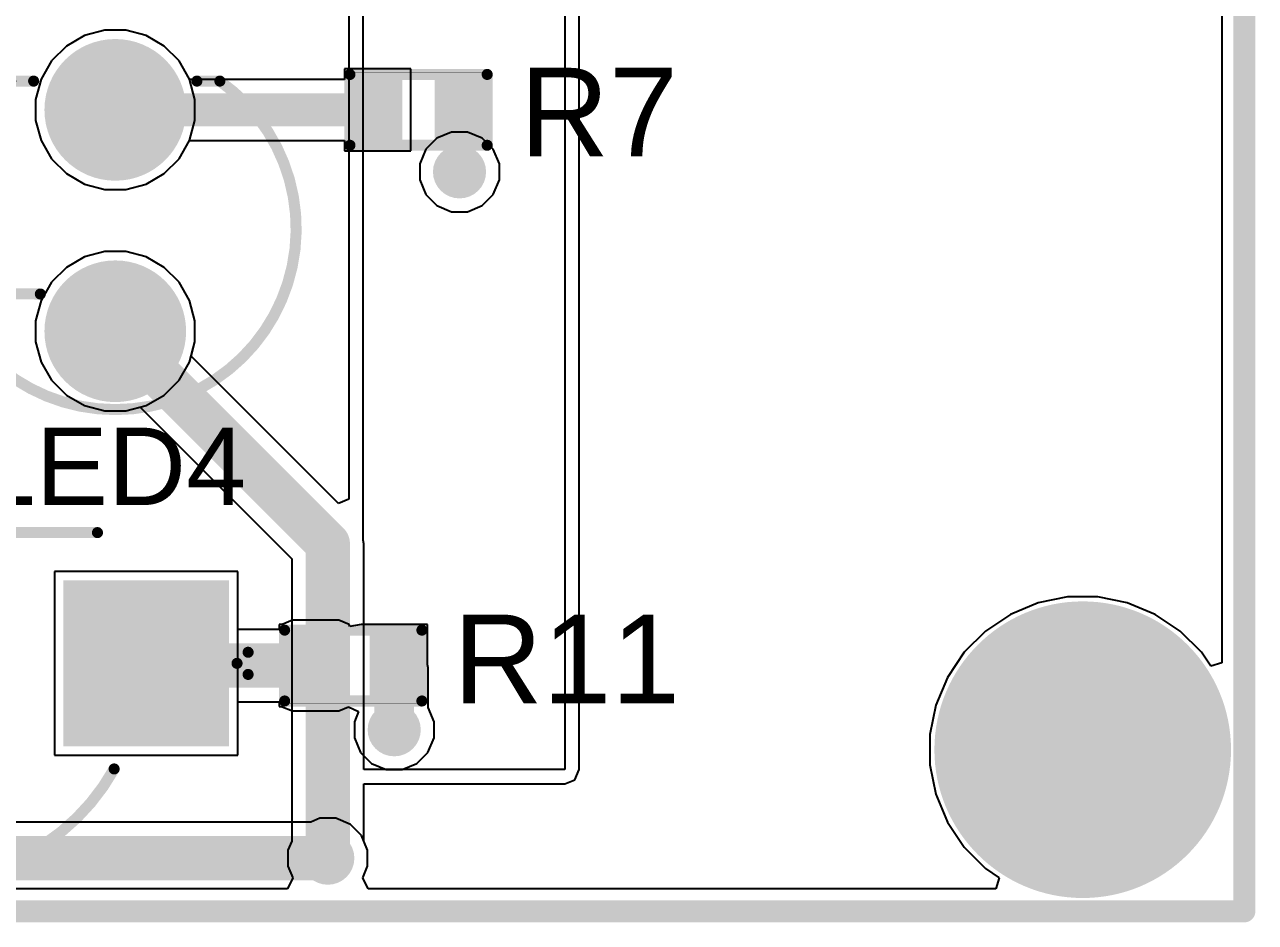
# Model space of a CAD drawing. Header units: millimetres. Extents: x -6.2 to 75.6, y -2 to 69.2.
# Drawn here: x 61.49 to 75.62, y -1.98 to 8.32 of the extents above; entities that cross this region are included whole.
import ezdxf

# ---------------------------------------------------------------- set-up
doc = ezdxf.new("R2010")
doc.units = ezdxf.units.MM
for name, color, linetype in [('BottomLayer', 5, 'Continuous'), ('BottomSolder', 6, 'Continuous'), ('Mechanical2', 216, 'Continuous'), ('MultiLayer', 9, 'Continuous'), ('PadHoleLayer', 156, 'Continuous'), ('TopLayer', 1, 'Continuous'), ('TopOverlay', 2, 'Continuous'), ('TopPaste', 8, 'Continuous'), ('TopSolder', 216, 'Continuous'), ('ViaHoleLayer', 16, 'Continuous')]:
    doc.layers.add(name, color=color, linetype=linetype)
doc.styles.add('Arial', font='arial.ttf', dxfattribs={"height": 0.2})

# ---------------------------------------------------------------- blocks, each defined once
blk = doc.blocks.new('TO_92_3L_26')
at = {"layer": 'BottomLayer'}
blk.add_hatch(color=5, dxfattribs=at).paths.add_polyline_path([(-1.6400018, 0.8999982), (-1.6400018, -0.8999982), (-3.4399982, -0.8999982), (-3.4399982, 0.8999982)])
h = blk.add_hatch(color=5, dxfattribs=at)
edge = h.paths.add_edge_path()
edge.add_arc((0, 0), 0.8999982, 0, 360)
h = blk.add_hatch(color=5, dxfattribs=at)
edge = h.paths.add_edge_path()
edge.add_arc((2.54, 0), 0.8999982, 0, 360)
at = {"layer": 'BottomSolder'}
blk.add_hatch(color=6, dxfattribs=at).paths.add_polyline_path([(-1.5892018, 0.9507981999999999), (-1.5892018, -0.9507981999999999), (-3.4907982, -0.9507981999999999), (-3.4907982, 0.9507981999999999)])
h = blk.add_hatch(color=6, dxfattribs=at)
edge = h.paths.add_edge_path()
edge.add_arc((0, 0), 0.9507981999999999, 0, 360)
h = blk.add_hatch(color=6, dxfattribs=at)
edge = h.paths.add_edge_path()
edge.add_arc((2.54, 0), 0.9507981999999999, 0, 360)
at = {"layer": 'MultiLayer'}
blk.add_hatch(color=9, dxfattribs=at).paths.add_polyline_path([(-1.6400018, 0.8999982), (-1.6400018, -0.8999982), (-3.4399982, -0.8999982), (-3.4399982, 0.8999982)])
h = blk.add_hatch(color=9, dxfattribs=at)
edge = h.paths.add_edge_path()
edge.add_arc((0, 0), 0.8999982, 0, 360)
h = blk.add_hatch(color=9, dxfattribs=at)
edge = h.paths.add_edge_path()
edge.add_arc((2.54, 0), 0.8999982, 0, 360)
at = {"layer": 'PadHoleLayer'}
h = blk.add_hatch(color=156, dxfattribs=at)
edge = h.paths.add_edge_path()
edge.add_arc((-2.54, 0), 0.499999, 0, 360)
h = blk.add_hatch(color=156, dxfattribs=at)
edge = h.paths.add_edge_path()
edge.add_arc((0, 0), 0.499999, 0, 360)
h = blk.add_hatch(color=156, dxfattribs=at)
edge = h.paths.add_edge_path()
edge.add_arc((2.54, 0), 0.499999, 0, 360)
at = {"layer": 'TopLayer'}
blk.add_hatch(color=1, dxfattribs=at).paths.add_polyline_path([(-1.6400018, 0.8999982), (-1.6400018, -0.8999982), (-3.4399982, -0.8999982), (-3.4399982, 0.8999982)])
h = blk.add_hatch(color=1, dxfattribs=at)
edge = h.paths.add_edge_path()
edge.add_arc((0, 0), 0.8999982, 0, 360)
h = blk.add_hatch(color=1, dxfattribs=at)
edge = h.paths.add_edge_path()
edge.add_arc((2.54, 0), 0.8999982, 0, 360)
at = {"layer": 'TopSolder'}
blk.add_hatch(color=216, dxfattribs=at).paths.add_polyline_path([(-1.5892018, 0.9507981999999999), (-1.5892018, -0.9507981999999999), (-3.4907982, -0.9507981999999999), (-3.4907982, 0.9507981999999999)])
h = blk.add_hatch(color=216, dxfattribs=at)
edge = h.paths.add_edge_path()
edge.add_arc((0, 0), 0.9507981999999999, 0, 360)
h = blk.add_hatch(color=216, dxfattribs=at)
edge = h.paths.add_edge_path()
edge.add_arc((2.54, 0), 0.9507981999999999, 0, 360)
at = {"layer": 'TopOverlay', "const_width": 0.127}
blk.add_lwpolyline([(-2.17146886, 1.211453, -0.579691383645761), (2.14376, 1.25983746)], format="xyb", dxfattribs=at)
at = {"layer": 'TopOverlay', "const_width": 0.0635}
for points in [[(-2.20321886, 1.211453, 1), (-2.13971886, 1.211453, 1)], [(2.11201, 1.25983746, 1), (2.17551, 1.25983746, 1)], [(-3.740149999999999, 0.127, 1), (-3.67665, 0.127, 1)], [(-3.740149999999999, 0.127, 1), (-3.67665, 0.127, 1)], [(-3.61315, 0, 1), (-3.54965, 0, 1)], [(-3.61315, 0, 1), (-3.54965, 0, 1)], [(-3.740149999999999, -0.127, 1), (-3.67665, -0.127, 1)], [(-3.740149999999999, -0.127, 1), (-3.67665, -0.127, 1)], [(-2.01168, -1.49987, 1), (-1.94818, -1.49987, 1)], [(1.94818, -1.49987, 1), (2.01168, -1.49987, 1)]]:
    blk.add_lwpolyline(points, format="xyb", close=True, dxfattribs=at)
at = {"layer": 'TopOverlay', "const_width": 0.127}
for points in [[(-3.581399999999999, 0), (-3.7084, 0.127)], [(-3.7084, 0.127), (-3.7084, -0.127)], [(-3.581399999999999, 0), (-3.7084, -0.127)], [(1.97993, -1.49987), (-1.97993, -1.49987)]]:
    blk.add_lwpolyline(points, dxfattribs=at)
blk = doc.blocks.new('TH_LED_R___3MM_33')
at = {"layer": 'BottomLayer'}
h = blk.add_hatch(color=5, dxfattribs=at)
edge = h.paths.add_edge_path()
edge.add_arc((-1.2699746, 0), 0.7619999999999999, 0, 360)
h = blk.add_hatch(color=5, dxfattribs=at)
edge = h.paths.add_edge_path()
edge.add_arc((1.2700254, 0), 0.7619999999999999, 0, 360)
at = {"layer": 'BottomSolder'}
h = blk.add_hatch(color=6, dxfattribs=at)
edge = h.paths.add_edge_path()
edge.add_arc((-1.2699746, 0), 0.8128, 0, 360)
h = blk.add_hatch(color=6, dxfattribs=at)
edge = h.paths.add_edge_path()
edge.add_arc((1.2700254, 0), 0.8128, 0, 360)
at = {"layer": 'MultiLayer'}
h = blk.add_hatch(color=9, dxfattribs=at)
edge = h.paths.add_edge_path()
edge.add_arc((-1.2699746, 0), 0.7619999999999999, 0, 360)
h = blk.add_hatch(color=9, dxfattribs=at)
edge = h.paths.add_edge_path()
edge.add_arc((1.2700254, 0), 0.7619999999999999, 0, 360)
at = {"layer": 'PadHoleLayer'}
h = blk.add_hatch(color=156, dxfattribs=at)
edge = h.paths.add_edge_path()
edge.add_arc((-1.27, 0), 0.4500118, 0, 360)
h = blk.add_hatch(color=156, dxfattribs=at)
edge = h.paths.add_edge_path()
edge.add_arc((1.27, 0), 0.4500118, 0, 360)
at = {"layer": 'TopLayer'}
h = blk.add_hatch(color=1, dxfattribs=at)
edge = h.paths.add_edge_path()
edge.add_arc((-1.2699746, 0), 0.7619999999999999, 0, 360)
h = blk.add_hatch(color=1, dxfattribs=at)
edge = h.paths.add_edge_path()
edge.add_arc((1.2700254, 0), 0.7619999999999999, 0, 360)
at = {"layer": 'TopSolder'}
h = blk.add_hatch(color=216, dxfattribs=at)
edge = h.paths.add_edge_path()
edge.add_arc((-1.2699746, 0), 0.8128, 0, 360)
h = blk.add_hatch(color=216, dxfattribs=at)
edge = h.paths.add_edge_path()
edge.add_arc((1.2700254, 0), 0.8128, 0, 360)
at = {"layer": 'TopOverlay', "const_width": 0.127}
blk.add_lwpolyline([(1.60004506, -1.1999976, -3.140746211990423), (1.60004506, 1.1999976)], format="xyb", dxfattribs=at)
for points in [[(-0.8335009999999998, 1.6802735), (-0.842899, 0.8597265000000001)], [(-1.2484735, 1.274699), (-0.4279265, 1.265301)], [(1.6000476, 1.1999976), (1.6000476, 0.9365488)], [(1.6000476, -0.9365488), (1.6000476, -1.1999976)]]:
    blk.add_lwpolyline(points, dxfattribs=at)
at = {"layer": 'TopOverlay', "const_width": 0.0635}
for points in [[(-0.8652509999999999, 1.6802735, 1), (-0.801751, 1.6802735, 1)], [(-1.2802235, 1.274699, 1), (-1.2167235, 1.274699, 1)], [(-0.4596764999999999, 1.265301, 1), (-0.3961765, 1.265301, 1)], [(1.56829506, 1.1999976, 1), (1.63179506, 1.1999976, 1)], [(1.5682976, 1.1999976, 1), (1.6317976, 1.1999976, 1)], [(1.5682976, 0.9365488, 1), (1.6317976, 0.9365488, 1)], [(-0.874649, 0.8597265000000001, 1), (-0.8111489999999999, 0.8597265000000001, 1)], [(1.5682976, -0.9365488, 1), (1.6317976, -0.9365488, 1)], [(1.56829506, -1.1999976, 1), (1.63179506, -1.1999976, 1)], [(1.5682976, -1.1999976, 1), (1.6317976, -1.1999976, 1)]]:
    blk.add_lwpolyline(points, format="xyb", close=True, dxfattribs=at)
blk = doc.blocks.new('R___0402_41')
at = {"layer": 'TopLayer'}
for points in [[(-0.6985, -0.3175), (-0.6985, 0.3175), (-0.2412999999999999, 0.3175), (-0.2413, -0.3175)], [(0.2412999999999999, -0.3175), (0.2413, 0.3175), (0.6985, 0.3175), (0.6985, -0.3175)]]:
    blk.add_hatch(color=1, dxfattribs=at).paths.add_polyline_path(points)
at = {"layer": 'TopPaste'}
for points in [[(-0.6985, -0.3175), (-0.6985, 0.3175), (-0.2412999999999999, 0.3175), (-0.2413, -0.3175)], [(0.2412999999999999, -0.3175), (0.2413, 0.3175), (0.6985, 0.3175), (0.6985, -0.3175)]]:
    blk.add_hatch(color=8, dxfattribs=at).paths.add_polyline_path(points)
at = {"layer": 'TopSolder'}
for points in [[(-0.75350116, -0.37250116), (-0.75350116, 0.37250116), (-0.1862988399999999, 0.37250116), (-0.18629884, -0.37250116)], [(0.1862988399999999, -0.37250116), (0.18629884, 0.37250116), (0.75350116, 0.37250116), (0.75350116, -0.37250116)]]:
    blk.add_hatch(color=216, dxfattribs=at).paths.add_polyline_path(points)
at = {"layer": 'TopOverlay'}
for points, const_width in [([(-0.7874, 0.4064), (0.7874, 0.4064)], 0.127), ([(-0.7874, -0.4064), (-0.7874, 0.4064)], 0.127), ([(0.7874, -0.4064), (0.7874, 0.4064)], 0.127), ([(-0.7874, -0.4064), (0.7874, -0.4064)], 0.127), ([(-0.8128, -0.4318), (0.8128, -0.4318)], 0.0032258)]:
    blk.add_lwpolyline(points, dxfattribs=dict(at, const_width=const_width))
for points, const_width in [([(-0.8191499999999999, 0.4064, 1), (-0.7556499999999999, 0.4064, 1)], 0.0635), ([(-0.8191499999999999, 0.4064, 1), (-0.7556499999999999, 0.4064, 1)], 0.0635), ([(0.7556499999999999, 0.4064, 1), (0.8191499999999999, 0.4064, 1)], 0.0635), ([(0.7556499999999999, 0.4064, 1), (0.8191499999999999, 0.4064, 1)], 0.0635), ([(-0.8191499999999999, -0.4064, 1), (-0.7556499999999999, -0.4064, 1)], 0.0635), ([(-0.8191499999999999, -0.4064, 1), (-0.7556499999999999, -0.4064, 1)], 0.0635), ([(0.7556499999999999, -0.4064, 1), (0.8191499999999999, -0.4064, 1)], 0.0635), ([(0.7556499999999999, -0.4064, 1), (0.8191499999999999, -0.4064, 1)], 0.0635), ([(-0.81360518, -0.4318, 1), (-0.8119948199999999, -0.4318, 1)], 0.0016129), ([(0.8119948199999999, -0.4318, 1), (0.81360518, -0.4318, 1)], 0.0016129)]:
    blk.add_lwpolyline(points, format="xyb", close=True, dxfattribs=dict(at, const_width=const_width))
blk = doc.blocks.new('R___0402_45')
at = {"layer": 'TopLayer'}
for points in [[(-0.6985, -0.3175), (-0.6985, 0.3175), (-0.2412999999999999, 0.3175), (-0.2413, -0.3175)], [(0.2412999999999999, -0.3175), (0.2413, 0.3175), (0.6985, 0.3175), (0.6985, -0.3175)]]:
    blk.add_hatch(color=1, dxfattribs=at).paths.add_polyline_path(points)
at = {"layer": 'TopPaste'}
for points in [[(-0.6985, -0.3175), (-0.6985, 0.3175), (-0.2412999999999999, 0.3175), (-0.2413, -0.3175)], [(0.2412999999999999, -0.3175), (0.2413, 0.3175), (0.6985, 0.3175), (0.6985, -0.3175)]]:
    blk.add_hatch(color=8, dxfattribs=at).paths.add_polyline_path(points)
at = {"layer": 'TopSolder'}
for points in [[(-0.75350116, -0.37250116), (-0.75350116, 0.37250116), (-0.1862988399999999, 0.37250116), (-0.18629884, -0.37250116)], [(0.1862988399999999, -0.37250116), (0.18629884, 0.37250116), (0.75350116, 0.37250116), (0.75350116, -0.37250116)]]:
    blk.add_hatch(color=216, dxfattribs=at).paths.add_polyline_path(points)
at = {"layer": 'TopOverlay'}
for points, const_width in [([(-0.7874, 0.4064), (-0.7874, -0.4064)], 0.127), ([(0.7874, 0.4064), (-0.7874, 0.4064)], 0.127), ([(0.7874, 0.4064), (0.7874, -0.4064)], 0.127), ([(0.7874, -0.4064), (-0.7874, -0.4064)], 0.127), ([(0.8128, -0.4318), (-0.8128, -0.4318)], 0.0032258)]:
    blk.add_lwpolyline(points, dxfattribs=dict(at, const_width=const_width))
for points, const_width in [([(-0.8191499999999999, 0.4064, 1), (-0.7556499999999999, 0.4064, 1)], 0.0635), ([(-0.8191499999999999, 0.4064, 1), (-0.7556499999999999, 0.4064, 1)], 0.0635), ([(0.7556499999999999, 0.4064, 1), (0.8191499999999999, 0.4064, 1)], 0.0635), ([(0.7556499999999999, 0.4064, 1), (0.8191499999999999, 0.4064, 1)], 0.0635), ([(-0.8191499999999999, -0.4064, 1), (-0.7556499999999999, -0.4064, 1)], 0.0635), ([(-0.8191499999999999, -0.4064, 1), (-0.7556499999999999, -0.4064, 1)], 0.0635), ([(0.7556499999999999, -0.4064, 1), (0.8191499999999999, -0.4064, 1)], 0.0635), ([(0.7556499999999999, -0.4064, 1), (0.8191499999999999, -0.4064, 1)], 0.0635), ([(-0.81360518, -0.4318, 1), (-0.8119948199999999, -0.4318, 1)], 0.0016129), ([(0.8119948199999999, -0.4318, 1), (0.81360518, -0.4318, 1)], 0.0016129)]:
    blk.add_lwpolyline(points, format="xyb", close=True, dxfattribs=dict(at, const_width=const_width))

msp = doc.modelspace()

# ---------------------------------------------------------------- hatches: boundary and pattern name
at = {"layer": 'BottomLayer'}
h = msp.add_hatch(color=5, dxfattribs=at)
edge = h.paths.add_edge_path()
edge.add_arc((66.48451016, 6.6294), 0.3048, 0, 360)
h = msp.add_hatch(color=5, dxfattribs=at)
edge = h.paths.add_edge_path()
edge.add_arc((73.63459999999999, 0), 1.59999934, 0, 360)
h = msp.add_hatch(color=5, dxfattribs=at)
edge = h.paths.add_edge_path()
edge.add_arc((65.73521016, 0.2286), 0.3048, 0, 360)
h = msp.add_hatch(color=5, dxfattribs=at)
edge = h.paths.add_edge_path()
edge.add_arc((64.97321016, -1.2446), 0.3048, 0, 360)
at = {"layer": 'BottomSolder'}
h = msp.add_hatch(color=6, dxfattribs=at)
edge = h.paths.add_edge_path()
edge.add_arc((73.63459999999999, 0), 1.70159934, 0, 360)
at = {"layer": 'MultiLayer'}
h = msp.add_hatch(color=9, dxfattribs=at)
edge = h.paths.add_edge_path()
edge.add_arc((73.63459999999999, 0), 1.59999934, 0, 360)
at = {"layer": 'PadHoleLayer'}
h = msp.add_hatch(color=156, dxfattribs=at)
edge = h.paths.add_edge_path()
edge.add_arc((73.63459999999999, 0), 1.10000034, 0, 360)
at = {"layer": 'TopLayer'}
h = msp.add_hatch(color=1, dxfattribs=at)
edge = h.paths.add_edge_path()
edge.add_arc((66.48451016, 6.6294), 0.3048, 0, 360)
h = msp.add_hatch(color=1, dxfattribs=at)
edge = h.paths.add_edge_path()
edge.add_arc((73.63459999999999, 0), 1.59999934, 0, 360)
msp.add_hatch(color=1, dxfattribs=at).paths.add_polyline_path([(64.56681016, 0.6096), (65.10021015999999, 0.6096), (65.10021015999999, 1.3208), (64.56681016, 1.3208)])
h = msp.add_hatch(color=1, dxfattribs=at)
edge = h.paths.add_edge_path()
edge.add_arc((65.73521016, 0.2286), 0.3048, 0, 360)
h = msp.add_hatch(color=1, dxfattribs=at)
edge = h.paths.add_edge_path()
edge.add_arc((64.97321016, -1.2446), 0.3048, 0, 360)
at = {"layer": 'TopSolder'}
h = msp.add_hatch(color=216, dxfattribs=at)
edge = h.paths.add_edge_path()
edge.add_arc((73.63459999999999, 0), 1.70159934, 0, 360)
at = {"layer": 'ViaHoleLayer'}
h = msp.add_hatch(color=16, dxfattribs=at)
edge = h.paths.add_edge_path()
edge.add_arc((66.48451016, 6.6294), 0.1524, 0, 360)
h = msp.add_hatch(color=16, dxfattribs=at)
edge = h.paths.add_edge_path()
edge.add_arc((65.73521016, 0.2286), 0.1524, 0, 360)
h = msp.add_hatch(color=16, dxfattribs=at)
edge = h.paths.add_edge_path()
edge.add_arc((64.97321016, -1.2446), 0.1524, 0, 360)

# ---------------------------------------------------------------- linework, layer by layer
at = {"layer": 'BottomLayer'}
for p, q in [((75.22984699999999, 57.52620956), (75.22983683999999, 0.9953879)), ((67.691, 16.58619492), (67.691, -0.2286)), ((67.85595776, -0.2286), (67.85595776, 16.58619492)), ((65.37961016, 2.40225834), (65.37961016, 13.8938)), ((65.21465239999999, 13.72884224), (65.21465239999999, 2.87271714)), ((62.18186446, 8.192709039999999), (61.97335585999999, 8.072325739999998)), ((62.41442686, 8.2550254), (62.18186446, 8.192709039999999)), ((62.65519345999999, 8.2550254), (62.41442686, 8.2550254)), ((62.88775585999999, 8.192709039999999), (62.65519345999999, 8.2550254)), ((63.09626446, 8.072325739999998), (62.88775585999999, 8.192709039999999)), ((61.97335585999999, 8.072325739999998), (61.80310982, 7.902079699999999)), ((63.2665105, 7.902079699999999), (63.09626446, 8.072325739999998)), ((61.80310982, 7.902079699999999), (61.68272652, 7.6935711)), ((63.3868938, 7.6935711), (63.2665105, 7.902079699999999)), ((61.68272652, 7.6935711), (61.62041016, 7.4610087)), ((63.44921016, 7.4610087), (63.3868938, 7.6935711)), ((61.62041016, 7.4610087), (61.62041016, 7.220242099999999)), ((63.44921016, 7.220242099999999), (63.44921016, 7.4610087)), ((61.62041016, 7.220242099999999), (61.68272652, 6.987679699999999)), ((63.3868938, 6.987679699999999), (63.44921016, 7.220242099999999)), ((66.39356799999999, 7.086600000000001), (66.22552668, 7.01699384)), ((66.57545232, 7.086600000000001), (66.39356799999999, 7.086600000000001)), ((66.74349364, 7.01699384), (66.57545232, 7.086600000000001)), ((61.68272652, 6.987679699999999), (61.80310982, 6.779171099999999)), ((63.2665105, 6.779171099999999), (63.3868938, 6.987679699999999)), ((66.22552668, 7.01699384), (66.09691632, 6.88838348)), ((66.87210400000001, 6.88838348), (66.74349364, 7.01699384)), ((61.80310982, 6.779171099999999), (61.97335585999999, 6.608925059999999)), ((63.09626446, 6.608925059999999), (63.2665105, 6.779171099999999)), ((66.09691632, 6.88838348), (66.02731016, 6.72034216)), ((66.94171016, 6.72034216), (66.87210400000001, 6.88838348)), ((66.02731016, 6.72034216), (66.02731016, 6.53845784)), ((66.94171016, 6.53845784), (66.94171016, 6.72034216)), ((61.97335585999999, 6.608925059999999), (62.18186446, 6.48854176)), ((62.88775585999999, 6.48854176), (63.09626446, 6.608925059999999)), ((66.02731016, 6.53845784), (66.09691632, 6.37041652)), ((66.87210400000001, 6.37041652), (66.94171016, 6.53845784)), ((62.18186446, 6.48854176), (62.41442686, 6.426225399999999)), ((62.41442686, 6.426225399999999), (62.65519345999999, 6.426225399999999)), ((62.65519345999999, 6.426225399999999), (62.88775585999999, 6.48854176)), ((66.09691632, 6.37041652), (66.22552668, 6.241806159999999)), ((66.74349364, 6.241806159999999), (66.87210400000001, 6.37041652)), ((66.22552668, 6.241806159999999), (66.39356799999999, 6.172199999999999)), ((66.57545232, 6.172199999999999), (66.74349364, 6.241806159999999)), ((66.39356799999999, 6.172199999999999), (66.57545232, 6.172199999999999)), ((62.18186446, 5.65270904), (61.97335585999999, 5.53232574)), ((62.41442686, 5.7150254), (62.18186446, 5.65270904)), ((62.65519345999999, 5.7150254), (62.41442686, 5.7150254)), ((62.88775585999999, 5.65270904), (62.65519345999999, 5.7150254)), ((63.09626446, 5.53232574), (62.88775585999999, 5.65270904)), ((61.97335585999999, 5.53232574), (61.80310982, 5.3620797)), ((63.2665105, 5.3620797), (63.09626446, 5.53232574)), ((61.80310982, 5.3620797), (61.68272652, 5.1535711)), ((63.3868938, 5.1535711), (63.2665105, 5.3620797)), ((61.68272652, 5.1535711), (61.62041016, 4.9210087)), ((63.44921016, 4.9210087), (63.3868938, 5.1535711)), ((61.62041016, 4.9210087), (61.62041016, 4.680242099999999)), ((63.44921016, 4.680242099999999), (63.44921016, 4.9210087)), ((61.62041016, 4.680242099999999), (61.68272652, 4.4476797)), ((63.40525038, 4.516183499999999), (63.44921016, 4.680242099999999)), ((61.68272652, 4.4476797), (61.80310982, 4.2391711)), ((65.09731964, 2.82411424), (63.40525038, 4.516183499999999)), ((61.80310982, 4.2391711), (61.97335585999999, 4.06892506)), ((61.97335585999999, 4.06892506), (62.18186446, 3.948541759999999)), ((62.18186446, 3.948541759999999), (62.41442686, 3.8862254)), ((62.41442686, 3.8862254), (62.65519345999999, 3.8862254)), ((62.65519345999999, 3.8862254), (62.81925206, 3.93018518)), ((62.81925206, 3.93018518), (64.55884726000001, 2.19058998)), ((65.21465239999999, 2.87271714), (65.09731964, 2.82411424)), ((65.38757306, 2.3622254), (65.37961016, 2.40225834)), ((65.38757306, -0.2286), (65.38757306, 2.3622254)), ((64.55884726000001, 2.19058998), (64.55884726000001, -1.05024174)), ((63.94280835999999, 2.0429982), (61.83801196, 2.0429982)), ((61.83801196, 2.0429982), (61.83801196, -0.06179819999999999)), ((63.94280835999999, -0.06179819999999999), (63.94280835999999, 2.0429982)), ((73.46200445999999, 1.75239934), (73.12344531999999, 1.68505632)), ((73.80719554, 1.75239934), (73.46200445999999, 1.75239934)), ((74.14575468, 1.68505632), (73.80719554, 1.75239934)), ((73.12344531999999, 1.68505632), (72.80452799999999, 1.552956)), ((74.464672, 1.552956), (74.14575468, 1.68505632)), ((72.80452799999999, 1.552956), (72.51751053999999, 1.36117584)), ((74.75168946, 1.36117584), (74.464672, 1.552956)), ((72.51751053999999, 1.36117584), (72.27342415999999, 1.11708946)), ((74.99577584, 1.11708946), (74.75168946, 1.36117584)), ((72.27342415999999, 1.11708946), (72.081644, 0.8300719999999999)), ((75.10283684, 0.9568637199999999), (74.99577584, 1.11708946)), ((75.22983683999999, 0.9953879), (75.10283684, 0.9568637199999999)), ((72.081644, 0.8300719999999999), (71.94954368, 0.51115468)), ((71.94954368, 0.51115468), (71.88220066, 0.17259554)), ((71.88220066, 0.17259554), (71.88220066, -0.17259554)), ((61.83801196, -0.06179819999999999), (63.94280835999999, -0.06179819999999999)), ((67.691, -0.2286), (65.38757306, -0.2286)), ((67.80764187999999, -0.34524188), (67.85595776, -0.2286)), ((71.88220066, -0.17259554), (71.94954368, -0.51115468)), ((65.38757306, -1.05024174), (65.38757306, -0.39355776)), ((65.38757306, -0.39355776), (67.691, -0.39355776)), ((67.691, -0.39355776), (67.80764187999999, -0.34524188)), ((71.94954368, -0.51115468), (72.081644, -0.8300719999999999)), ((72.081644, -0.8300719999999999), (72.27342415999999, -1.11708946)), ((64.55884726000001, -1.05024174), (64.51601016, -1.15365784)), ((65.43041016, -1.15365784), (65.38757306, -1.05024174)), ((72.27342415999999, -1.11708946), (72.51751053999999, -1.36117584)), ((64.51601016, -1.15365784), (64.51601016, -1.33554216)), ((65.43041016, -1.33554216), (65.43041016, -1.15365784)), ((64.51601016, -1.33554216), (64.57097322, -1.4682343)), ((65.3754471, -1.4682343), (65.43041016, -1.33554216)), ((72.51751053999999, -1.36117584), (72.67773627999999, -1.46823684)), ((64.57097322, -1.4682343), (64.51133401999999, -1.59523684)), ((65.4350863, -1.59523684), (65.3754471, -1.4682343)), ((72.67773627999999, -1.46823684), (72.63920956, -1.59523684)), ((64.51133401999999, -1.59523684), (0.9953904399999999, -1.59523684)), ((72.63920956, -1.59523684), (65.4350863, -1.59523684))]:
    msp.add_line(p, q, dxfattribs=at)
at = {"layer": 'BottomLayer', "const_width": 0.508}
for points in [[(62.53481016, 4.8006), (62.53483556, 4.8006)], [(62.53483556, 4.8006), (64.97321016, 2.3622254)], [(64.97321016, -1.2446), (64.97321016, 2.3622254)]]:
    msp.add_lwpolyline(points, dxfattribs=at)
at = {"layer": 'BottomLayer', "const_width": 0.254}
for points in [[(62.40781016, 4.8006, 1), (62.66181015999999, 4.8006, 1)], [(62.40783555999999, 4.8006, 1), (62.66183556, 4.8006, 1)], [(62.40783555999999, 4.8006, 1), (62.66183556, 4.8006, 1)], [(64.84621016, 2.3622254, 1), (65.10021015999999, 2.3622254, 1)], [(64.84621016, 2.3622254, 1), (65.10021015999999, 2.3622254, 1)], [(64.84621016, -1.2446, 1), (65.10021015999999, -1.2446, 1)]]:
    msp.add_lwpolyline(points, format="xyb", close=True, dxfattribs=at)
at = {"layer": 'Mechanical2', "const_width": 0.254}
for points in [[(75.4888, -1.8542), (75.48881016, 60.37579999999999)], [(-1.8542, -1.8542), (75.4888, -1.8542)]]:
    msp.add_lwpolyline(points, dxfattribs=at)
at = {"layer": 'Mechanical2', "const_width": 0.127}
msp.add_lwpolyline([(75.4253, -1.8542, 1), (75.55229999999999, -1.8542, 1)], format="xyb", close=True, dxfattribs=at)
msp.add_lwpolyline([(75.4253, -1.8542, 1), (75.55229999999999, -1.8542, 1)], format="xyb", close=True, dxfattribs=at)
at = {"layer": 'TopLayer'}
for p, q in [((75.22984699999999, 57.52620956), (75.22983683999999, 0.9953879)), ((62.18186446, 8.192709039999999), (61.97335585999999, 8.072325739999998)), ((62.41442686, 8.2550254), (62.18186446, 8.192709039999999)), ((62.65519345999999, 8.2550254), (62.41442686, 8.2550254)), ((62.88775585999999, 8.192709039999999), (62.65519345999999, 8.2550254)), ((63.09626446, 8.072325739999998), (62.88775585999999, 8.192709039999999)), ((61.97335585999999, 8.072325739999998), (61.80310982, 7.902079699999999)), ((63.2665105, 7.902079699999999), (63.09626446, 8.072325739999998)), ((61.80310982, 7.902079699999999), (61.68272652, 7.6935711)), ((63.3868938, 7.6935711), (63.2665105, 7.902079699999999)), ((65.92571016, 7.810499999999999), (65.16371016, 7.810499999999999)), ((65.16371016, 7.810499999999999), (65.16371016, 7.6902183)), ((65.92571016, 6.8707), (65.92571016, 7.810499999999999)), ((61.68272652, 7.6935711), (61.62041016, 7.4610087)), ((63.38779296, 7.6902183), (63.3868938, 7.6935711)), ((65.16371016, 7.6902183), (63.38779296, 7.6902183)), ((61.62041016, 7.4610087), (61.62041016, 7.220242099999999)), ((61.62041016, 7.220242099999999), (61.68272652, 6.987679699999999)), ((61.68272652, 6.987679699999999), (61.80310982, 6.779171099999999)), ((63.2665105, 6.779171099999999), (63.3868938, 6.987679699999999)), ((63.3868938, 6.987679699999999), (63.38777772, 6.9909817)), ((63.38777772, 6.9909817), (65.16371016, 6.9909817)), ((65.16371016, 6.9909817), (65.16371016, 6.8707)), ((61.80310982, 6.779171099999999), (61.97335585999999, 6.608925059999999)), ((63.09626446, 6.608925059999999), (63.2665105, 6.779171099999999)), ((65.16371016, 6.8707), (65.92571016, 6.8707)), ((61.97335585999999, 6.608925059999999), (62.18186446, 6.48854176)), ((62.88775585999999, 6.48854176), (63.09626446, 6.608925059999999)), ((62.18186446, 6.48854176), (62.41442686, 6.426225399999999)), ((62.41442686, 6.426225399999999), (62.65519345999999, 6.426225399999999)), ((62.65519345999999, 6.426225399999999), (62.88775585999999, 6.48854176)), ((62.18186446, 5.65270904), (61.97335585999999, 5.53232574)), ((62.41442686, 5.7150254), (62.18186446, 5.65270904)), ((62.65519345999999, 5.7150254), (62.41442686, 5.7150254)), ((62.88775585999999, 5.65270904), (62.65519345999999, 5.7150254)), ((63.09626446, 5.53232574), (62.88775585999999, 5.65270904)), ((61.97335585999999, 5.53232574), (61.80310982, 5.3620797)), ((63.2665105, 5.3620797), (63.09626446, 5.53232574)), ((61.80310982, 5.3620797), (61.68272652, 5.1535711)), ((63.3868938, 5.1535711), (63.2665105, 5.3620797)), ((61.68272652, 5.1535711), (61.62041016, 4.9210087)), ((63.44921016, 4.9210087), (63.3868938, 5.1535711)), ((61.62041016, 4.9210087), (61.62041016, 4.680242099999999)), ((63.44921016, 4.680242099999999), (63.44921016, 4.9210087)), ((61.62041016, 4.680242099999999), (61.68272652, 4.4476797)), ((63.3868938, 4.4476797), (63.44921016, 4.680242099999999)), ((61.68272652, 4.4476797), (61.80310982, 4.2391711)), ((63.2665105, 4.2391711), (63.3868938, 4.4476797)), ((61.80310982, 4.2391711), (61.97335585999999, 4.06892506)), ((63.09626446, 4.06892506), (63.2665105, 4.2391711)), ((61.97335585999999, 4.06892506), (62.18186446, 3.948541759999999)), ((62.88775585999999, 3.948541759999999), (63.09626446, 4.06892506)), ((62.18186446, 3.948541759999999), (62.41442686, 3.8862254)), ((62.41442686, 3.8862254), (62.65519345999999, 3.8862254)), ((62.65519345999999, 3.8862254), (62.88775585999999, 3.948541759999999)), ((63.94280835999999, 2.0429982), (61.83801196, 2.0429982)), ((61.83801196, 2.0429982), (61.83801196, -0.06179819999999999)), ((63.94280835999999, 1.3795629), (63.94280835999999, 2.0429982)), ((73.46200445999999, 1.75239934), (73.12344531999999, 1.68505632)), ((73.80719554, 1.75239934), (73.46200445999999, 1.75239934)), ((74.14575468, 1.68505632), (73.80719554, 1.75239934)), ((73.12344531999999, 1.68505632), (72.80452799999999, 1.552956)), ((74.464672, 1.552956), (74.14575468, 1.68505632)), ((64.449198, 1.4351), (64.41441015999999, 1.4351)), ((64.41441015999999, 1.4351), (64.41441015999999, 1.3795629)), ((64.45016827999999, 1.43744188), (64.449198, 1.4351)), ((64.56681016, 1.48575776), (64.45016827999999, 1.43744188)), ((65.10021015999999, 1.48575776), (64.56681016, 1.48575776)), ((65.21685203999999, 1.43744188), (65.10021015999999, 1.48575776)), ((65.22721016, 1.41243812), (65.21685203999999, 1.43744188)), ((65.35421269999999, 1.43510254), (65.22721016, 1.41243812)), ((65.35421269999999, 1.4351), (65.35421269999999, 1.43510254)), ((66.11621016, 1.4351), (65.35421269999999, 1.4351)), ((66.11621016, 0.9773284999999999), (66.11621016, 1.4351)), ((72.80452799999999, 1.552956), (72.51751053999999, 1.36117584)), ((74.75168946, 1.36117584), (74.464672, 1.552956)), ((64.41441015999999, 1.3795629), (63.94280835999999, 1.3795629)), ((72.51751053999999, 1.36117584), (72.27342415999999, 1.11708946)), ((74.99577584, 1.11708946), (74.75168946, 1.36117584)), ((72.27342415999999, 1.11708946), (72.081644, 0.8300719999999999)), ((75.10283684, 0.9568637199999999), (74.99577584, 1.11708946)), ((75.22983683999999, 0.9953879), (75.10283684, 0.9568637199999999)), ((66.12367522, 0.9397999999999999), (66.11621016, 0.9773284999999999)), ((66.12367522, 0.4854803599999999), (66.12367522, 0.9397999999999999)), ((72.081644, 0.8300719999999999), (71.94954368, 0.51115468)), ((63.94280835999999, -0.06179819999999999), (63.94280835999999, 0.5508371)), ((63.94280835999999, 0.5508371), (64.41441015999999, 0.5508371)), ((64.41441015999999, 0.5508371), (64.41441015999999, 0.4953)), ((64.41441015999999, 0.4953), (64.449198, 0.4953)), ((64.449198, 0.4953), (64.45016827999999, 0.4929581199999999)), ((64.45016827999999, 0.4929581199999999), (64.56681016, 0.44464224)), ((64.56681016, 0.44464224), (65.10021015999999, 0.44464224)), ((65.10021015999999, 0.44464224), (65.21144946, 0.49072038)), ((65.21144946, 0.49072038), (65.32650129999999, 0.4367403)), ((65.32654701999999, 0.43671744), (65.27801016, 0.31954216)), ((65.32650129999999, 0.4367403), (65.32654701999999, 0.43671744)), ((66.19241016, 0.31954216), (66.12367522, 0.4854803599999999)), ((71.94954368, 0.51115468), (71.88220066, 0.17259554)), ((65.27801016, 0.31954216), (65.27801016, 0.13765784)), ((66.19241016, 0.13765784), (66.19241016, 0.31954216)), ((71.88220066, 0.17259554), (71.88220066, -0.17259554)), ((65.27801016, 0.13765784), (65.34761632, -0.03038348)), ((66.122804, -0.03038348), (66.19241016, 0.13765784)), ((61.83801196, -0.06179819999999999), (63.94280835999999, -0.06179819999999999)), ((65.34761632, -0.03038348), (65.47622668, -0.15899384)), ((65.99419363999999, -0.15899384), (66.122804, -0.03038348)), ((65.47622668, -0.15899384), (65.644268, -0.2286)), ((65.644268, -0.2286), (65.82615231999999, -0.2286)), ((65.82615231999999, -0.2286), (65.99419363999999, -0.15899384)), ((71.88220066, -0.17259554), (71.94954368, -0.51115468)), ((71.94954368, -0.51115468), (72.081644, -0.8300719999999999)), ((64.7788519, -0.8302371), (59.25855051999999, -0.8302371)), ((64.882268, -0.7874), (64.7788519, -0.8302371)), ((65.06415232, -0.7874), (64.882268, -0.7874)), ((65.23219363999999, -0.8570061599999999), (65.06415232, -0.7874)), ((72.081644, -0.8300719999999999), (72.27342415999999, -1.11708946)), ((65.36080399999999, -0.9856165199999999), (65.23219363999999, -0.8570061599999999)), ((65.43041016, -1.15365784), (65.36080399999999, -0.9856165199999999)), ((72.27342415999999, -1.11708946), (72.51751053999999, -1.36117584)), ((65.43041016, -1.33554216), (65.43041016, -1.15365784)), ((65.3754471, -1.4682343), (65.43041016, -1.33554216)), ((72.51751053999999, -1.36117584), (72.67773627999999, -1.46823684)), ((65.4350863, -1.59523684), (65.3754471, -1.4682343)), ((72.67773627999999, -1.46823684), (72.63920956, -1.59523684)), ((72.63920956, -1.59523684), (65.4350863, -1.59523684))]:
    msp.add_line(p, q, dxfattribs=at)
for points, const_width in [([(62.53481016, 7.340599999999999), (65.54471016, 7.340599999999999)], 0.3809999999999999), ([(66.48451016, 6.6294), (66.48451016, 7.340599999999999)], 0.3048), ([(62.89041016, 0.9905999999999999), (62.91581016, 0.9652)], 0.508), ([(62.91581016, 0.9652), (64.79541015999999, 0.9652)], 0.508), ([(65.73521016, 0.2286), (65.73521016, 0.9397999999999999)], 0.4571999999999999), ([(65.73521016, 0.9652), (65.76061016, 0.9652)], 0.3048), ([(15.59561016, -1.2446), (64.97321016, -1.2446)], 0.508)]:
    msp.add_lwpolyline(points, dxfattribs=dict(at, const_width=const_width))
for points, const_width in [([(62.43956015999999, 7.340599999999999, 1), (62.63006016, 7.340599999999999, 1)], 0.1905), ([(65.44946015999999, 7.340599999999999, 1), (65.63996016, 7.340599999999999, 1)], 0.1905), ([(66.40831016, 7.340599999999999, 1), (66.56071016, 7.340599999999999, 1)], 0.1524), ([(66.40831016, 6.6294, 1), (66.56071016, 6.6294, 1)], 0.1524), ([(62.76341015999999, 0.9905999999999999, 1), (63.01741016, 0.9905999999999999, 1)], 0.254), ([(62.78881016, 0.9652, 1), (63.04281015999999, 0.9652, 1)], 0.254), ([(62.78881016, 0.9652, 1), (63.04281015999999, 0.9652, 1)], 0.254), ([(64.66841016, 0.9652, 1), (64.92241016, 0.9652, 1)], 0.254), ([(65.62091016, 0.9397999999999999, 1), (65.84951016, 0.9397999999999999, 1)], 0.2286), ([(65.65901016000001, 0.9652, 1), (65.81141016, 0.9652, 1)], 0.1524), ([(65.68441016, 0.9652, 1), (65.83681016, 0.9652, 1)], 0.1524), ([(65.62091016, 0.2286, 1), (65.84951016, 0.2286, 1)], 0.2286), ([(64.84621016, -1.2446, 1), (65.10021015999999, -1.2446, 1)], 0.254)]:
    msp.add_lwpolyline(points, format="xyb", close=True, dxfattribs=dict(at, const_width=const_width))

# ---------------------------------------------------------------- block references
for name, p, rotation in [('TH_LED_R___3MM_33', (62.53481016, 6.0706), 90), ('R___0402_45', (66.01461015999999, 7.340599999999999), 180), ('TO_92_3L_26', (60.35041016, 0.9905999999999999), 180)]:
    msp.add_blockref(name, p, dxfattribs=dict(rotation=rotation))
msp.add_blockref('R___0402_41', (65.26531016, 0.9652))

# ---------------------------------------------------------------- texts
at = {"layer": 'TopOverlay', "style": 'Arial'}
for s, height, p in [('R7', 1.016, (67.17481866, 6.807365099999999)), ('LED4', 0.889, (60.9309043, 2.80684478)), ('R11', 1.016, (66.41288978, 0.5335651))]:
    msp.add_text(s, height=height, dxfattribs=at).set_placement(p)

doc.saveas('drawing.dxf')
